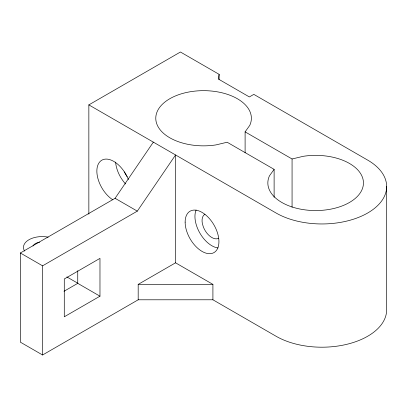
<?xml version="1.0" encoding="UTF-8"?>
<svg xmlns="http://www.w3.org/2000/svg" width="407" height="407" viewBox="0 0 407 407"><rect width="100%" height="100%" fill="white"/><g stroke="black" fill="none" stroke-linecap="round" stroke-linejoin="round"><path stroke-width="0.61" d="M88.853 214.153L88.853 104.884L180.438 52.01L219.129 74.349L219.129 79.431M138.182 299.796L138.182 284.391L175.554 262.815L175.565 154.97L137.312 211.136L42.587 265.832L42.587 354.99L138.182 299.796L212.912 299.786L276.063 336.248A64.779 37.398 0 0 0 346.662 344.353A64.779 37.398 0 0 0 386.65 309.803L386.65 186.559M245.106 152.834L245.106 131.868L249.745 125.402A47.797 27.595 0 0 0 207.743 90.766A47.797 27.595 0 0 0 155.957 120.665A47.797 27.595 0 0 0 215.944 144.912L227.147 142.236L274.115 169.353L274.115 197.303M292.068 207.265L292.068 158.984L245.106 131.868M219.129 74.349L218.238 78.968L249.369 96.942L253.815 94.373L367.679 160.109A64.779 37.398 0 0 1 367.679 213.003A64.779 37.398 0 0 1 276.063 213.003L88.853 104.884M42.587 354.99L20.35 342.155L20.35 252.991L115.079 198.301L153.337 142.135M274.115 169.353L269.475 175.819A47.797 27.595 0 0 0 311.477 210.455A47.797 27.595 0 0 0 363.263 180.555A47.797 27.595 0 0 0 303.271 156.303L292.068 158.984M64.011 291.27L77.742 283.343L77.742 270.741M99.974 296.184L64.281 316.794L64.281 278.983L99.974 258.369L99.974 296.184L77.742 283.343M138.182 284.391L212.912 284.381L212.912 299.786M115.079 198.301L137.312 211.136M175.554 262.815L212.912 284.381M66.87 276.928L77.864 283.272M20.35 252.991L42.587 265.832M127.182 176.607A13.838 7.987 60 0 1 124.42 171.958M112.775 199.806A23.901 13.792 60 0 1 99.374 162.342A23.901 13.792 60 0 1 128.383 179.584M218.757 238.207A13.838 7.987 60 0 1 203.363 226.984L202.386 223.692A13.838 7.987 60 0 1 204.919 214.245M125.56 183.964A23.901 13.792 60 0 1 115.603 162.083M218.01 247.955A23.901 13.797 60 0 1 199.888 233.125A23.901 13.797 60 0 1 196.108 210.017M24.588 251.078A18.722 10.811 0 0 1 28.8 239.825A18.722 10.811 0 0 1 48.199 237.149M32.972 246.032A9.432 5.449 0 0 1 39.642 242.18M185.139 222.13A23.901 13.797 60 0 0 210.485 253.663A23.901 13.797 60 0 0 210.485 219.866A23.901 13.797 60 0 0 185.139 222.13"/></g></svg>
